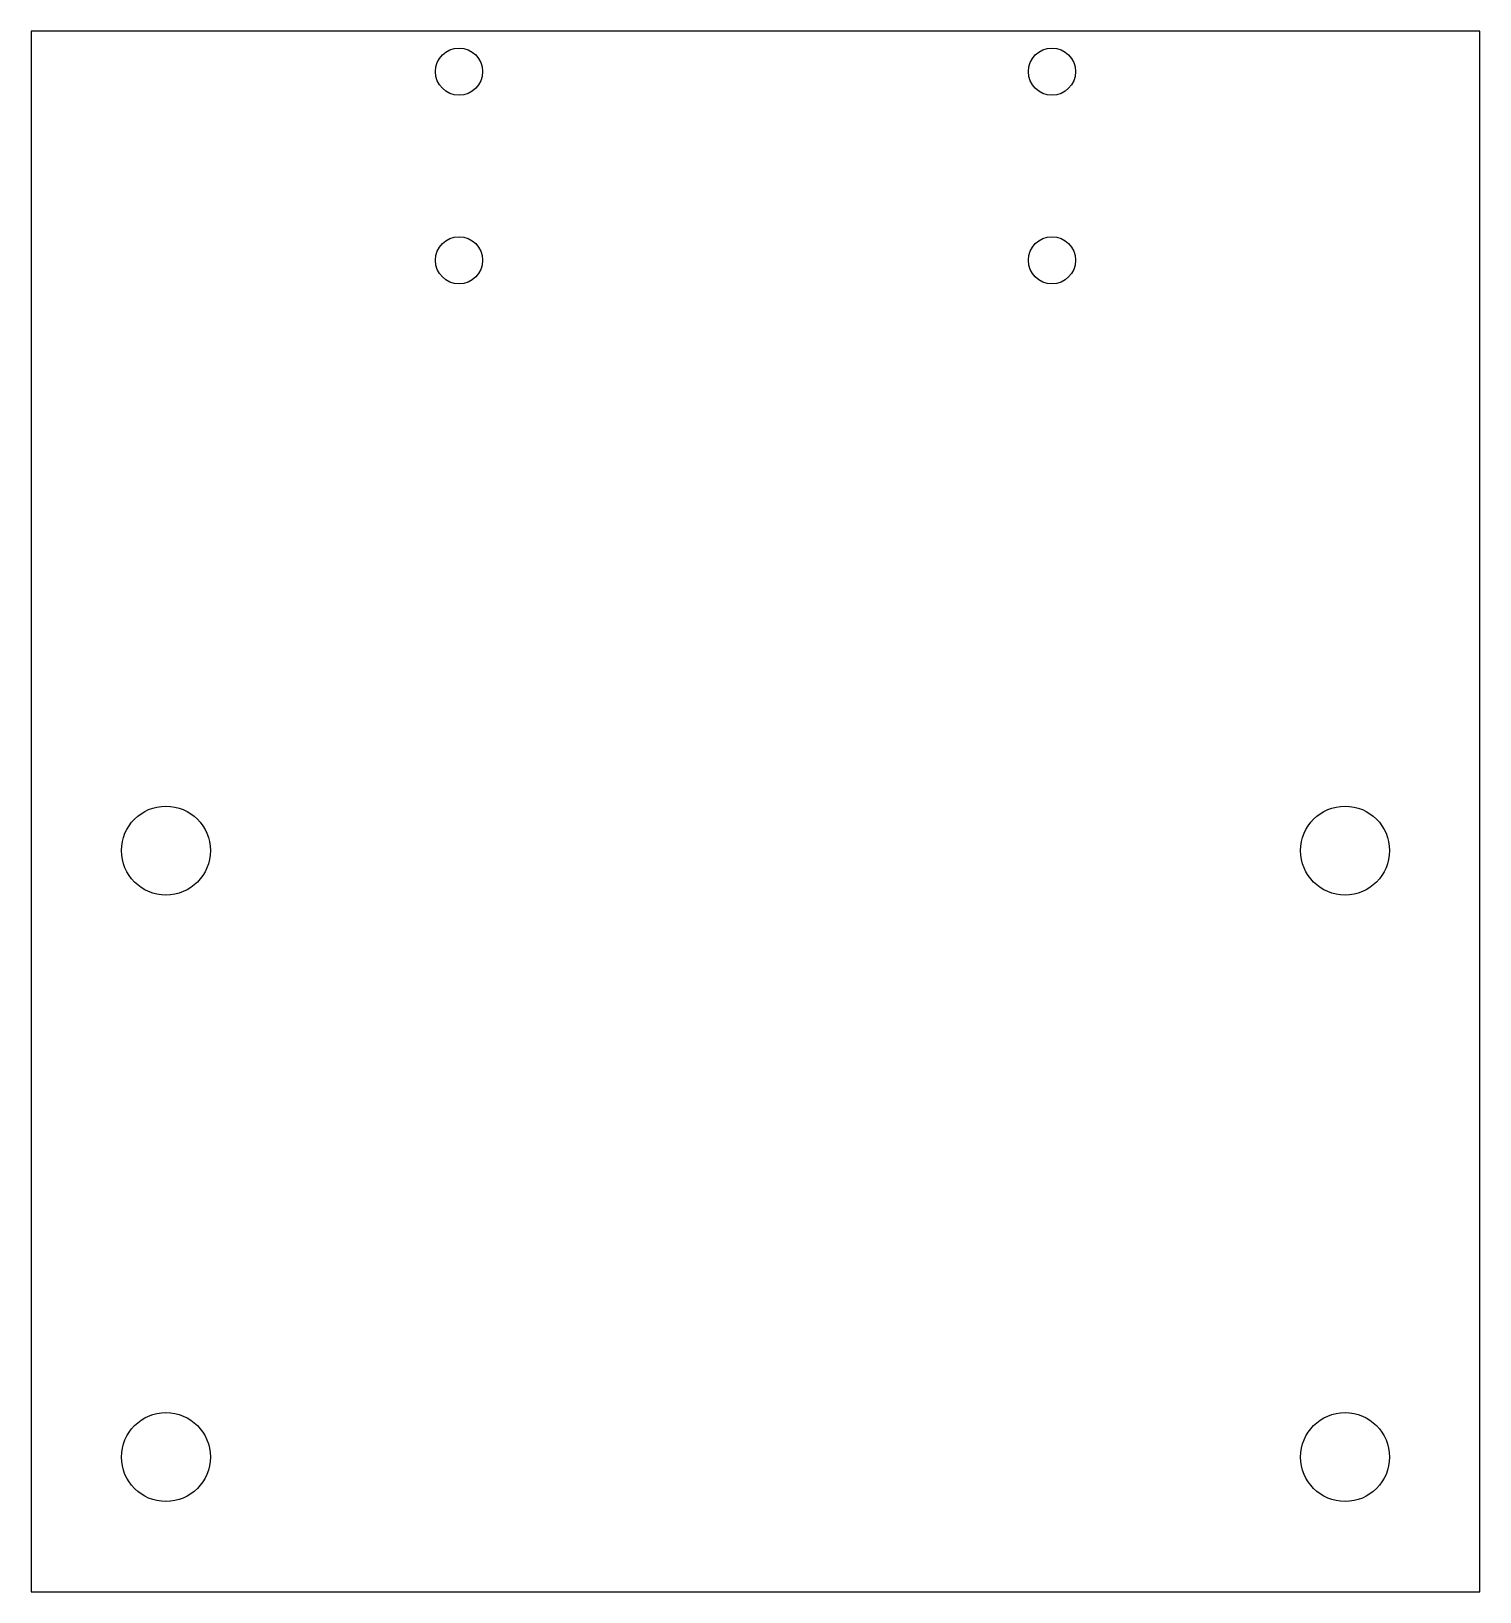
# Model space of a CAD drawing. Header units: millimetres. Extents: x 0 to 108, y 0 to 116.
import ezdxf

# ---------------------------------------------------------------- set-up
doc = ezdxf.new("R2010")
doc.units = ezdxf.units.MM

msp = doc.modelspace()

# ---------------------------------------------------------------- linework, layer by layer
at = {"color": 7, "linetype": 'Continuous', "lineweight": 25}
for p, q in [((0, 115.8), (0, 0)), ((107.5, 115.8), (0, 115.8)), ((107.5, 0), (107.5, 115.8)), ((0, 0), (107.5, 0))]:
    msp.add_line(p, q, dxfattribs=at)
for centre, radius in [((31.75, 112.8), 1.75), ((31.75, 112.8), 1.75), ((75.75, 112.8), 1.75), ((75.75, 112.8), 1.75), ((31.75, 98.8), 1.75), ((31.75, 98.8), 1.75), ((75.75, 98.8), 1.75), ((75.75, 98.8), 1.75), ((10, 55), 3.3), ((10, 55), 3.3), ((97.5, 55), 3.3), ((97.5, 55), 3.3), ((10, 10), 3.3), ((10, 10), 3.3), ((97.5, 10), 3.3), ((97.5, 10), 3.3)]:
    msp.add_circle(centre, radius, dxfattribs=at)

doc.saveas('drawing.dxf')
